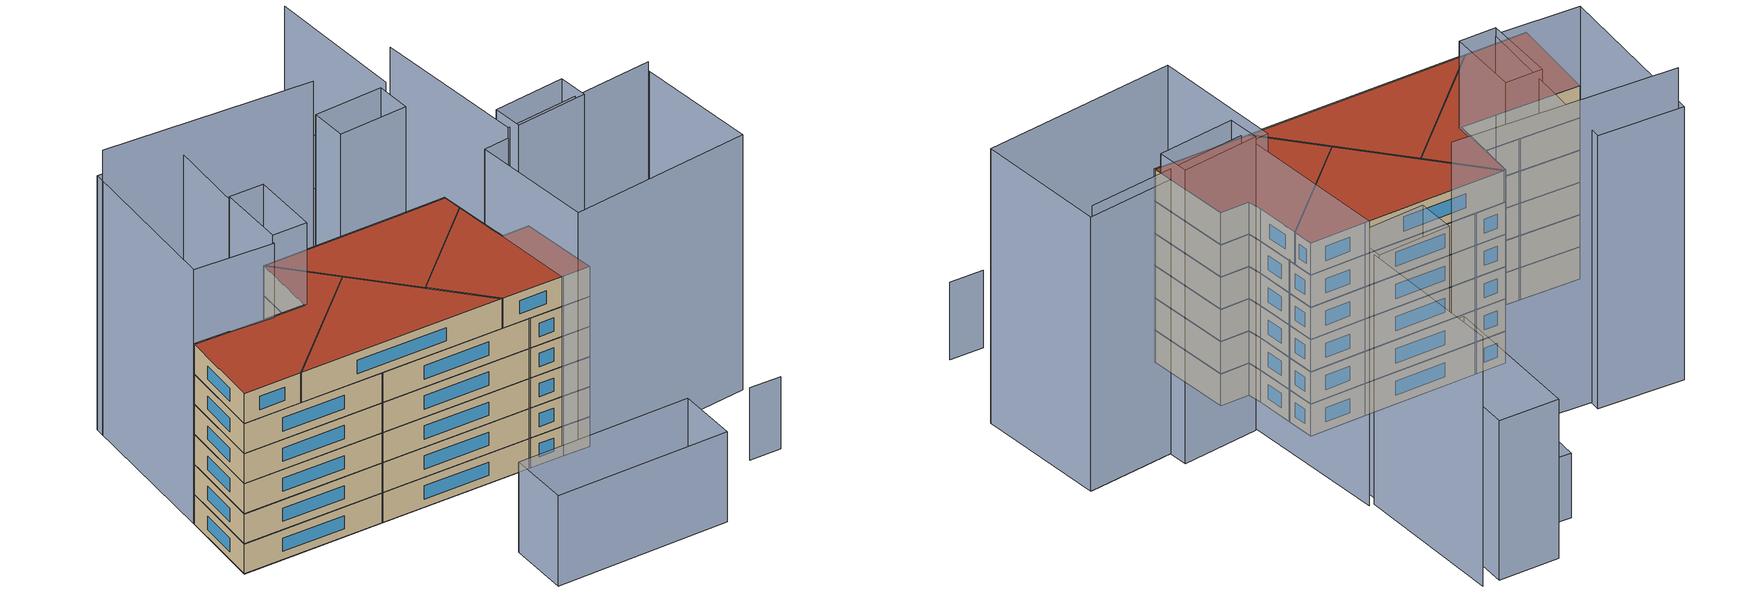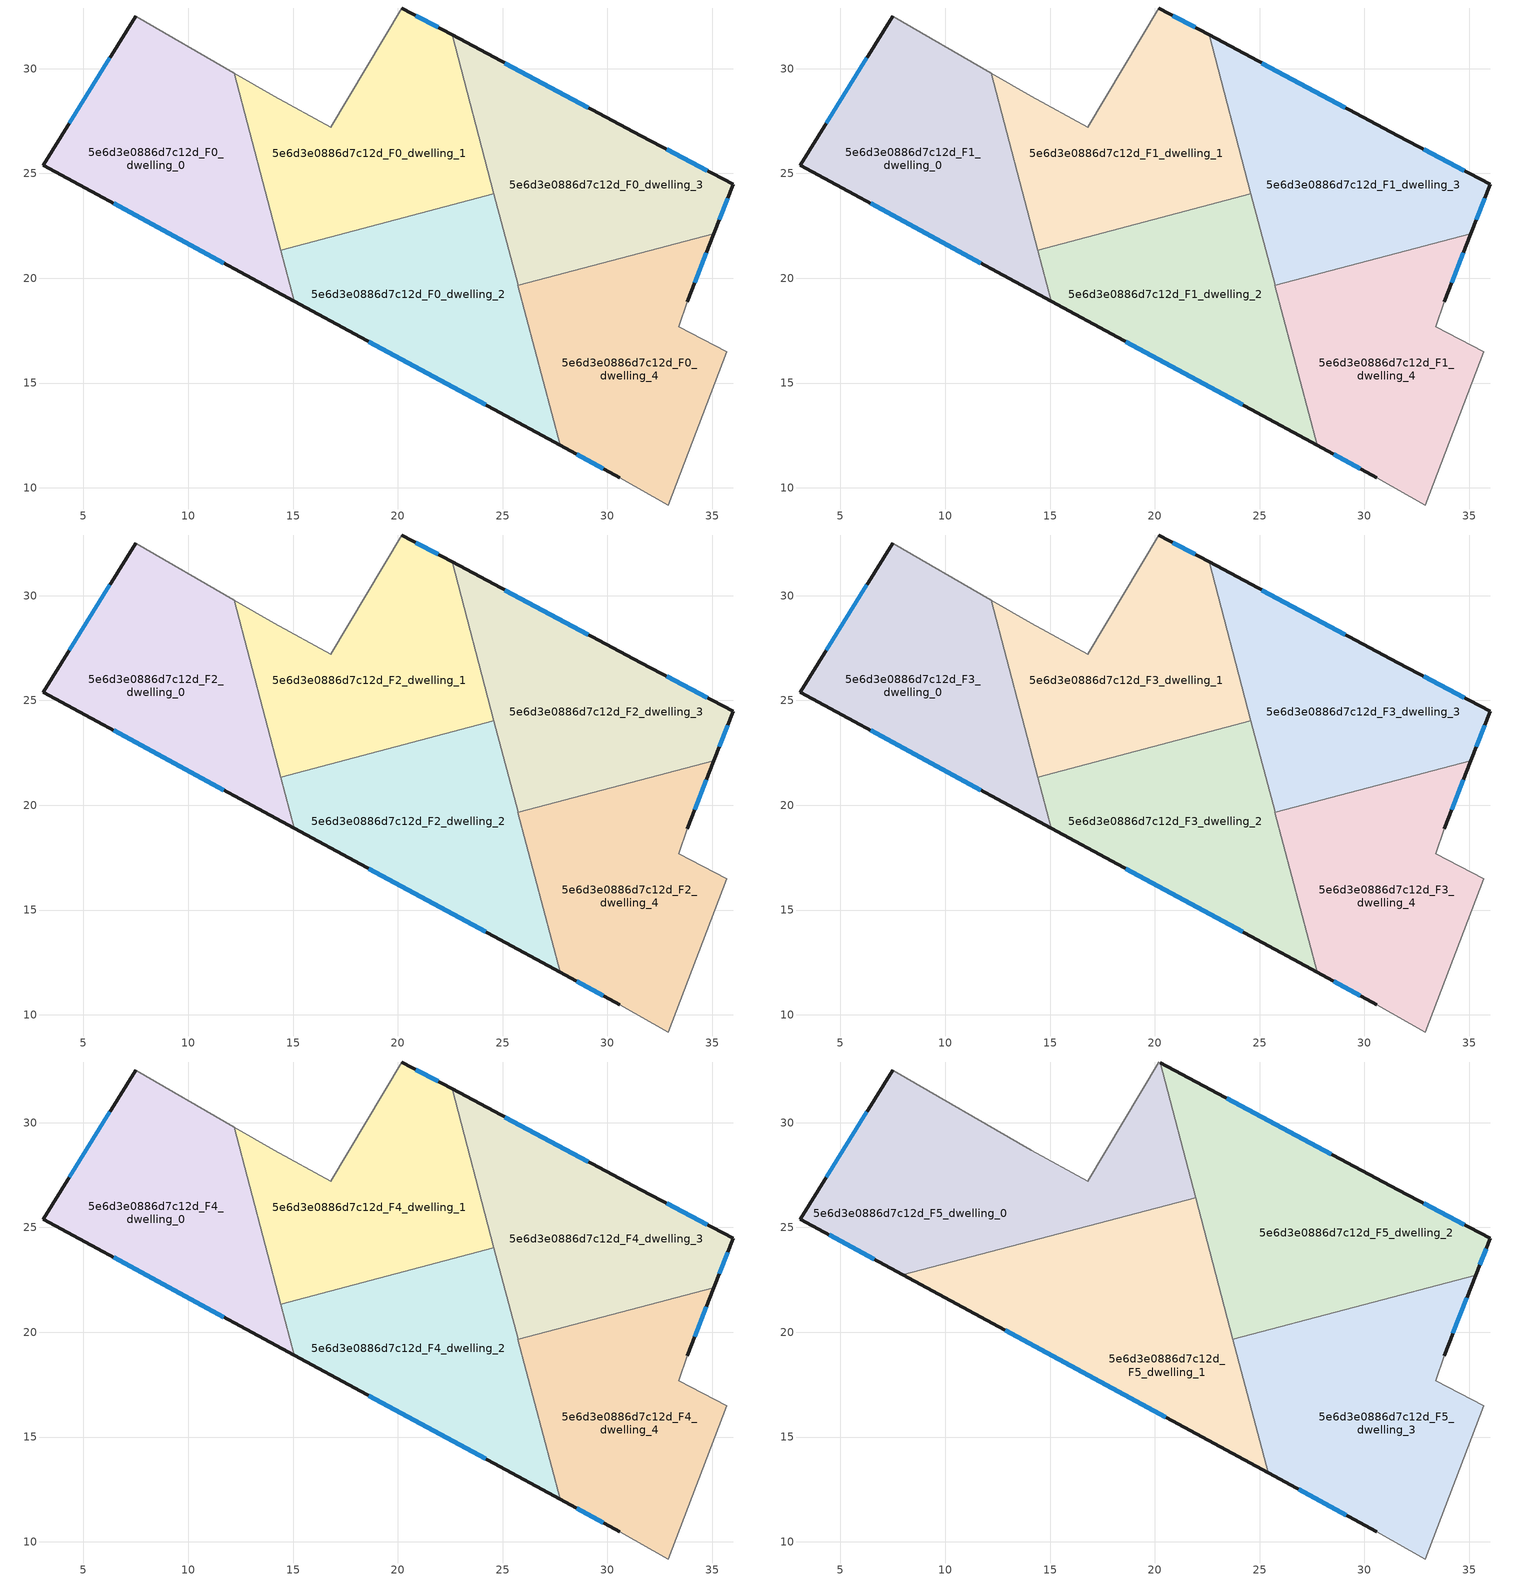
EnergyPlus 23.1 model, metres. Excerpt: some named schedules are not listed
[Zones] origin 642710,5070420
5e6d3e0886d7c12d_F0_dwelling_0
 floor ground (EU_floor_Construction): 15.06,18.91 12.19,29.79 7.49,32.5 3.08,25.4 z0
 wall outside (EU_wall_Construction): 15.06,18.91 3.08,25.4 7.49,32.5 z0:3
 wall adiabatic (EU_wall_Construction): 7.49,32.5 12.19,29.79 z0:3
 wall to 5e6d3e0886d7c12d_F0_dwelling_1 (EU_wall_Construction): 12.19,29.79 14.42,21.34 z0:3
 wall to 5e6d3e0886d7c12d_F0_dwelling_2 (EU_wall_Construction): 14.42,21.34 15.06,18.91 z0:3
 window (EU_Window_Construction): 11.7,20.73 6.44,23.58 / 4.32,27.39 6.25,30.51 z0.84:2.16
5e6d3e0886d7c12d_F0_dwelling_1
 floor ground (EU_floor_Construction): 24.59,24.02 22.59,31.62 20.2,32.9 16.79,27.2 14.09,28.7 12.19,29.79 14.42,21.34 z0
 wall outside (EU_wall_Construction): 20.2,32.9 22.59,31.62 z0:3
 wall adiabatic (EU_wall_Construction): 12.19,29.79 14.09,28.7 16.79,27.2 20.2,32.9 z0:3
 wall to 5e6d3e0886d7c12d_F0_dwelling_2 (EU_wall_Construction): 24.59,24.02 14.42,21.34 z0:3
 wall to 5e6d3e0886d7c12d_F0_dwelling_3 (EU_wall_Construction): 22.59,31.62 24.59,24.02 z0:3
 window (EU_Window_Construction): 20.87,32.54 21.92,31.98 z0.84:2.16
5e6d3e0886d7c12d_F0_dwelling_2
 floor ground (EU_floor_Construction): 27.75,12.02 24.59,24.02 14.42,21.34 15.06,18.91 z0
 wall outside (EU_wall_Construction): 27.75,12.02 15.06,18.91 z0:3
 wall to 5e6d3e0886d7c12d_F0_dwelling_4 (EU_wall_Construction): 25.74,19.67 27.75,12.02 z0:3
 wall to 5e6d3e0886d7c12d_F0_dwelling_3 (EU_wall_Construction): 24.59,24.02 25.74,19.67 z0:3
 window (EU_Window_Construction): 24.2,13.95 18.61,16.98 z0.84:2.16
5e6d3e0886d7c12d_F0_dwelling_3
 floor ground (EU_floor_Construction): 35.08,22.13 36.01,24.49 31.6,26.79 22.59,31.62 25.74,19.67 z0
 wall outside (EU_wall_Construction): 22.59,31.62 31.6,26.79 36.01,24.49 35.08,22.13 z0:3
 wall to 5e6d3e0886d7c12d_F0_dwelling_4 (EU_wall_Construction): 35.08,22.13 25.74,19.67 z0:3
 window (EU_Window_Construction): 25.12,30.26 29.08,28.14 / 32.84,26.15 34.77,25.13 / 35.75,23.83 35.34,22.79 z0.84:2.16
5e6d3e0886d7c12d_F0_dwelling_4
 floor ground (EU_floor_Construction): 32.9,9.18 35.7,16.48 33.4,17.68 33.8,18.88 35.08,22.13 25.74,19.67 27.75,12.02 30.6,10.48 z0
 wall outside (EU_wall_Construction): 30.6,10.48 27.75,12.02 / 35.08,22.13 33.8,18.88 z0:3
 wall adiabatic (EU_wall_Construction): 33.8,18.88 33.4,17.68 35.7,16.48 32.9,9.18 30.6,10.48 z0:3
 window (EU_Window_Construction): 29.8,10.91 28.55,11.59 / 34.72,21.22 34.16,19.79 z0.84:2.16
5e6d3e0886d7c12d_F1_dwelling_0
 floor to 5e6d3e0886d7c12d_F0_dwelling_0 (EU_floor_Construction): 15.06,18.91 12.19,29.79 7.49,32.5 3.08,25.4 z3
 wall outside (EU_wall_Construction): 15.06,18.91 3.08,25.4 7.49,32.5 z3:6
 wall adiabatic (EU_wall_Construction): 7.49,32.5 12.19,29.79 z3:6
 wall to 5e6d3e0886d7c12d_F1_dwelling_1 (EU_wall_Construction): 12.19,29.79 14.42,21.34 z3:6
 wall to 5e6d3e0886d7c12d_F1_dwelling_2 (EU_wall_Construction): 14.42,21.34 15.06,18.91 z3:6
 window (EU_Window_Construction): 11.7,20.73 6.44,23.58 / 4.32,27.39 6.25,30.51 z3.84:5.16
5e6d3e0886d7c12d_F1_dwelling_1
 floor to 5e6d3e0886d7c12d_F0_dwelling_1 (EU_floor_Construction): 24.59,24.02 22.59,31.62 20.2,32.9 16.79,27.2 14.09,28.7 12.19,29.79 14.42,21.34 z3
 wall outside (EU_wall_Construction): 20.2,32.9 22.59,31.62 z3:6
 wall adiabatic (EU_wall_Construction): 12.19,29.79 14.09,28.7 16.79,27.2 20.2,32.9 z3:6
 wall to 5e6d3e0886d7c12d_F1_dwelling_2 (EU_wall_Construction): 24.59,24.02 14.42,21.34 z3:6
 wall to 5e6d3e0886d7c12d_F1_dwelling_3 (EU_wall_Construction): 22.59,31.62 24.59,24.02 z3:6
 window (EU_Window_Construction): 20.87,32.54 21.92,31.98 z3.84:5.16
5e6d3e0886d7c12d_F1_dwelling_2
 floor to 5e6d3e0886d7c12d_F0_dwelling_2 (EU_floor_Construction): 27.75,12.02 24.59,24.02 14.42,21.34 15.06,18.91 z3
 wall outside (EU_wall_Construction): 27.75,12.02 15.06,18.91 z3:6
 wall to 5e6d3e0886d7c12d_F1_dwelling_4 (EU_wall_Construction): 25.74,19.67 27.75,12.02 z3:6
 wall to 5e6d3e0886d7c12d_F1_dwelling_3 (EU_wall_Construction): 24.59,24.02 25.74,19.67 z3:6
 window (EU_Window_Construction): 24.2,13.95 18.61,16.98 z3.84:5.16
5e6d3e0886d7c12d_F1_dwelling_3
 floor to 5e6d3e0886d7c12d_F0_dwelling_3 (EU_floor_Construction): 35.08,22.13 36.01,24.49 31.6,26.79 22.59,31.62 25.74,19.67 z3
 wall outside (EU_wall_Construction): 22.59,31.62 31.6,26.79 36.01,24.49 35.08,22.13 z3:6
 wall to 5e6d3e0886d7c12d_F1_dwelling_4 (EU_wall_Construction): 35.08,22.13 25.74,19.67 z3:6
 window (EU_Window_Construction): 25.12,30.26 29.08,28.14 / 32.84,26.15 34.77,25.13 / 35.75,23.83 35.34,22.79 z3.84:5.16
5e6d3e0886d7c12d_F1_dwelling_4
 floor to 5e6d3e0886d7c12d_F0_dwelling_4 (EU_floor_Construction): 32.9,9.18 35.7,16.48 33.4,17.68 33.8,18.88 35.08,22.13 25.74,19.67 27.75,12.02 30.6,10.48 z3
 wall outside (EU_wall_Construction): 30.6,10.48 27.75,12.02 / 35.08,22.13 33.8,18.88 z3:6
 wall adiabatic (EU_wall_Construction): 33.8,18.88 33.4,17.68 35.7,16.48 32.9,9.18 30.6,10.48 z3:6
 window (EU_Window_Construction): 29.8,10.91 28.55,11.59 / 34.72,21.22 34.16,19.79 z3.84:5.16
5e6d3e0886d7c12d_F2_dwelling_0
 floor to 5e6d3e0886d7c12d_F1_dwelling_0 (EU_floor_Construction): 15.06,18.91 12.19,29.79 7.49,32.5 3.08,25.4 z6
 wall outside (EU_wall_Construction): 15.06,18.91 3.08,25.4 7.49,32.5 z6:9
 wall adiabatic (EU_wall_Construction): 7.49,32.5 12.19,29.79 z6:9
 wall to 5e6d3e0886d7c12d_F2_dwelling_1 (EU_wall_Construction): 12.19,29.79 14.42,21.34 z6:9
 wall to 5e6d3e0886d7c12d_F2_dwelling_2 (EU_wall_Construction): 14.42,21.34 15.06,18.91 z6:9
 window (EU_Window_Construction): 11.7,20.73 6.44,23.58 / 4.32,27.39 6.25,30.51 z6.84:8.16
5e6d3e0886d7c12d_F2_dwelling_1
 floor to 5e6d3e0886d7c12d_F1_dwelling_1 (EU_floor_Construction): 24.59,24.02 22.59,31.62 20.2,32.9 16.79,27.2 14.09,28.7 12.19,29.79 14.42,21.34 z6
 wall outside (EU_wall_Construction): 20.2,32.9 22.59,31.62 z6:9
 wall adiabatic (EU_wall_Construction): 12.19,29.79 14.09,28.7 16.79,27.2 20.2,32.9 z6:9
 wall to 5e6d3e0886d7c12d_F2_dwelling_2 (EU_wall_Construction): 24.59,24.02 14.42,21.34 z6:9
 wall to 5e6d3e0886d7c12d_F2_dwelling_3 (EU_wall_Construction): 22.59,31.62 24.59,24.02 z6:9
 window (EU_Window_Construction): 20.87,32.54 21.92,31.98 z6.84:8.16
5e6d3e0886d7c12d_F2_dwelling_2
 floor to 5e6d3e0886d7c12d_F1_dwelling_2 (EU_floor_Construction): 27.75,12.02 24.59,24.02 14.42,21.34 15.06,18.91 z6
 wall outside (EU_wall_Construction): 27.75,12.02 15.06,18.91 z6:9
 wall to 5e6d3e0886d7c12d_F2_dwelling_4 (EU_wall_Construction): 25.74,19.67 27.75,12.02 z6:9
 wall to 5e6d3e0886d7c12d_F2_dwelling_3 (EU_wall_Construction): 24.59,24.02 25.74,19.67 z6:9
 window (EU_Window_Construction): 24.2,13.95 18.61,16.98 z6.84:8.16
5e6d3e0886d7c12d_F2_dwelling_3
 floor to 5e6d3e0886d7c12d_F1_dwelling_3 (EU_floor_Construction): 35.08,22.13 36.01,24.49 31.6,26.79 22.59,31.62 25.74,19.67 z6
 wall outside (EU_wall_Construction): 22.59,31.62 31.6,26.79 36.01,24.49 35.08,22.13 z6:9
 wall to 5e6d3e0886d7c12d_F2_dwelling_4 (EU_wall_Construction): 35.08,22.13 25.74,19.67 z6:9
 window (EU_Window_Construction): 25.12,30.26 29.08,28.14 / 32.84,26.15 34.77,25.13 / 35.75,23.83 35.34,22.79 z6.84:8.16
5e6d3e0886d7c12d_F2_dwelling_4
 floor to 5e6d3e0886d7c12d_F1_dwelling_4 (EU_floor_Construction): 32.9,9.18 35.7,16.48 33.4,17.68 33.8,18.88 35.08,22.13 25.74,19.67 27.75,12.02 30.6,10.48 z6
 wall outside (EU_wall_Construction): 30.6,10.48 27.75,12.02 / 35.08,22.13 33.8,18.88 z6:9
 wall adiabatic (EU_wall_Construction): 33.8,18.88 33.4,17.68 35.7,16.48 32.9,9.18 30.6,10.48 z6:9
 window (EU_Window_Construction): 29.8,10.91 28.55,11.59 / 34.72,21.22 34.16,19.79 z6.84:8.16
5e6d3e0886d7c12d_F3_dwelling_0
 floor to 5e6d3e0886d7c12d_F2_dwelling_0 (EU_floor_Construction): 15.06,18.91 12.19,29.79 7.49,32.5 3.08,25.4 z9
 wall outside (EU_wall_Construction): 15.06,18.91 3.08,25.4 7.49,32.5 z9:12
 wall adiabatic (EU_wall_Construction): 7.49,32.5 12.19,29.79 z9:12
 wall to 5e6d3e0886d7c12d_F3_dwelling_1 (EU_wall_Construction): 12.19,29.79 14.42,21.34 z9:12
 wall to 5e6d3e0886d7c12d_F3_dwelling_2 (EU_wall_Construction): 14.42,21.34 15.06,18.91 z9:12
 window (EU_Window_Construction): 11.7,20.73 6.44,23.58 / 4.32,27.39 6.25,30.51 z9.84:11.16
5e6d3e0886d7c12d_F3_dwelling_1
 floor to 5e6d3e0886d7c12d_F2_dwelling_1 (EU_floor_Construction): 24.59,24.02 22.59,31.62 20.2,32.9 16.79,27.2 14.09,28.7 12.19,29.79 14.42,21.34 z9
 wall outside (EU_wall_Construction): 20.2,32.9 22.59,31.62 z9:12
 wall adiabatic (EU_wall_Construction): 12.19,29.79 14.09,28.7 16.79,27.2 20.2,32.9 z9:12
 wall to 5e6d3e0886d7c12d_F3_dwelling_2 (EU_wall_Construction): 24.59,24.02 14.42,21.34 z9:12
 wall to 5e6d3e0886d7c12d_F3_dwelling_3 (EU_wall_Construction): 22.59,31.62 24.59,24.02 z9:12
 window (EU_Window_Construction): 20.87,32.54 21.92,31.98 z9.84:11.16
5e6d3e0886d7c12d_F3_dwelling_2
 floor to 5e6d3e0886d7c12d_F2_dwelling_2 (EU_floor_Construction): 27.75,12.02 24.59,24.02 14.42,21.34 15.06,18.91 z9
 wall outside (EU_wall_Construction): 27.75,12.02 15.06,18.91 z9:12
 wall to 5e6d3e0886d7c12d_F3_dwelling_4 (EU_wall_Construction): 25.74,19.67 27.75,12.02 z9:12
 wall to 5e6d3e0886d7c12d_F3_dwelling_3 (EU_wall_Construction): 24.59,24.02 25.74,19.67 z9:12
 window (EU_Window_Construction): 24.2,13.95 18.61,16.98 z9.84:11.16
5e6d3e0886d7c12d_F3_dwelling_3
 floor to 5e6d3e0886d7c12d_F2_dwelling_3 (EU_floor_Construction): 35.08,22.13 36.01,24.49 31.6,26.79 22.59,31.62 25.74,19.67 z9
 wall outside (EU_wall_Construction): 22.59,31.62 31.6,26.79 36.01,24.49 35.08,22.13 z9:12
 wall to 5e6d3e0886d7c12d_F3_dwelling_4 (EU_wall_Construction): 35.08,22.13 25.74,19.67 z9:12
 window (EU_Window_Construction): 25.12,30.26 29.08,28.14 / 32.84,26.15 34.77,25.13 / 35.75,23.83 35.34,22.79 z9.84:11.16
5e6d3e0886d7c12d_F3_dwelling_4
 floor to 5e6d3e0886d7c12d_F2_dwelling_4 (EU_floor_Construction): 32.9,9.18 35.7,16.48 33.4,17.68 33.8,18.88 35.08,22.13 25.74,19.67 27.75,12.02 30.6,10.48 z9
 wall outside (EU_wall_Construction): 30.6,10.48 27.75,12.02 / 35.08,22.13 33.8,18.88 z9:12
 wall adiabatic (EU_wall_Construction): 33.8,18.88 33.4,17.68 35.7,16.48 32.9,9.18 30.6,10.48 z9:12
 window (EU_Window_Construction): 29.8,10.91 28.55,11.59 / 34.72,21.22 34.16,19.79 z9.84:11.16
5e6d3e0886d7c12d_F4_dwelling_0
 floor to 5e6d3e0886d7c12d_F3_dwelling_0 (EU_floor_Construction): 15.06,18.91 12.19,29.79 7.49,32.5 3.08,25.4 z12
 wall outside (EU_wall_Construction): 15.06,18.91 3.08,25.4 7.49,32.5 z12:15
 wall adiabatic (EU_wall_Construction): 7.49,32.5 12.19,29.79 z12:15
 wall to 5e6d3e0886d7c12d_F4_dwelling_1 (EU_wall_Construction): 12.19,29.79 14.42,21.34 z12:15
 wall to 5e6d3e0886d7c12d_F4_dwelling_2 (EU_wall_Construction): 14.42,21.34 15.06,18.91 z12:15
 window (EU_Window_Construction): 11.7,20.73 6.44,23.58 / 4.32,27.39 6.25,30.51 z12.84:14.16
5e6d3e0886d7c12d_F4_dwelling_1
 floor to 5e6d3e0886d7c12d_F3_dwelling_1 (EU_floor_Construction): 24.59,24.02 22.59,31.62 20.2,32.9 16.79,27.2 14.09,28.7 12.19,29.79 14.42,21.34 z12
 wall outside (EU_wall_Construction): 20.2,32.9 22.59,31.62 z12:15
 wall adiabatic (EU_wall_Construction): 12.19,29.79 14.09,28.7 16.79,27.2 20.2,32.9 z12:15
 wall to 5e6d3e0886d7c12d_F4_dwelling_2 (EU_wall_Construction): 24.59,24.02 14.42,21.34 z12:15
 wall to 5e6d3e0886d7c12d_F4_dwelling_3 (EU_wall_Construction): 22.59,31.62 24.59,24.02 z12:15
 window (EU_Window_Construction): 20.87,32.54 21.92,31.98 z12.84:14.16
 ceiling adiabatic (EU_roof_Construction): 21.95,26.43 22.72,23.53 14.42,21.34 13.65,24.24 z15
5e6d3e0886d7c12d_F4_dwelling_2
 floor to 5e6d3e0886d7c12d_F3_dwelling_2 (EU_floor_Construction): 27.75,12.02 24.59,24.02 14.42,21.34 15.06,18.91 z12
 wall outside (EU_wall_Construction): 27.75,12.02 15.06,18.91 z12:15
 wall to 5e6d3e0886d7c12d_F4_dwelling_4 (EU_wall_Construction): 25.74,19.67 27.75,12.02 z12:15
 wall to 5e6d3e0886d7c12d_F4_dwelling_3 (EU_wall_Construction): 24.59,24.02 25.74,19.67 z12:15
 window (EU_Window_Construction): 24.2,13.95 18.61,16.98 z12.84:14.16
5e6d3e0886d7c12d_F4_dwelling_3
 floor to 5e6d3e0886d7c12d_F3_dwelling_3 (EU_floor_Construction): 35.08,22.13 36.01,24.49 31.6,26.79 22.59,31.62 25.74,19.67 z12
 wall outside (EU_wall_Construction): 22.59,31.62 31.6,26.79 36.01,24.49 35.08,22.13 z12:15
 wall to 5e6d3e0886d7c12d_F4_dwelling_4 (EU_wall_Construction): 35.08,22.13 25.74,19.67 z12:15
 window (EU_Window_Construction): 25.12,30.26 29.08,28.14 / 32.84,26.15 34.77,25.13 / 35.75,23.83 35.34,22.79 z12.84:14.16
5e6d3e0886d7c12d_F4_dwelling_4
 floor to 5e6d3e0886d7c12d_F3_dwelling_4 (EU_floor_Construction): 32.9,9.18 35.7,16.48 33.4,17.68 33.8,18.88 35.08,22.13 25.74,19.67 27.75,12.02 30.6,10.48 z12
 wall outside (EU_wall_Construction): 30.6,10.48 27.75,12.02 / 35.08,22.13 33.8,18.88 z12:15
 wall adiabatic (EU_wall_Construction): 33.8,18.88 33.4,17.68 35.7,16.48 32.9,9.18 30.6,10.48 z12:15
 window (EU_Window_Construction): 29.8,10.91 28.55,11.59 / 34.72,21.22 34.16,19.79 z12.84:14.16
5e6d3e0886d7c12d_F5_dwelling_0
 floor to 5e6d3e0886d7c12d_F4_dwelling_0 (EU_floor_Construction): 13.65,24.24 12.19,29.79 7.49,32.5 3.08,25.4 7.98,22.75 z15
 floor to 5e6d3e0886d7c12d_F4_dwelling_1 (EU_floor_Construction): 21.95,26.43 20.26,32.87 20.2,32.9 16.79,27.2 14.09,28.7 12.19,29.79 13.65,24.24 z15
 wall outside (EU_wall_Construction): 7.98,22.75 3.08,25.4 7.49,32.5 z15:18
 wall to 5e6d3e0886d7c12d_F5_dwelling_1 (EU_wall_Construction): 21.95,26.43 7.98,22.75 z15:18
 wall adiabatic (EU_wall_Construction): 7.49,32.5 14.09,28.7 16.79,27.2 20.2,32.9 20.26,32.87 z15:18
 wall to 5e6d3e0886d7c12d_F5_dwelling_2 (EU_wall_Construction): 20.26,32.87 21.95,26.43 z15:18
 window (EU_Window_Construction): 6.61,23.49 4.45,24.66 / 4.32,27.39 6.25,30.51 z15.84:17.16
 roof outside (EU_roof_Construction): 20.26,32.87 21.95,26.43 7.98,22.75 3.08,25.4 7.49,32.5 14.09,28.7 16.79,27.2 20.2,32.9 z18
5e6d3e0886d7c12d_F5_dwelling_1
 floor to 5e6d3e0886d7c12d_F4_dwelling_1 (EU_floor_Construction): 22.72,23.53 21.95,26.43 13.65,24.24 14.42,21.34 z15
 floor to 5e6d3e0886d7c12d_F4_dwelling_0 (EU_floor_Construction): 15.06,18.91 13.65,24.24 7.98,22.75 z15
 floor to 5e6d3e0886d7c12d_F4_dwelling_2 (EU_floor_Construction): 25.41,13.29 22.72,23.53 14.42,21.34 15.06,18.91 z15
 wall outside (EU_wall_Construction): 25.41,13.29 7.98,22.75 z15:18
 wall to 5e6d3e0886d7c12d_F5_dwelling_3 (EU_wall_Construction): 23.73,19.68 25.41,13.29 z15:18
 wall to 5e6d3e0886d7c12d_F5_dwelling_2 (EU_wall_Construction): 21.95,26.43 23.73,19.67 z15:18
 window (EU_Window_Construction): 20.53,15.94 12.86,20.1 z15.84:17.16
 roof outside (EU_roof_Construction): 21.95,26.43 25.41,13.29 7.98,22.75 z18
5e6d3e0886d7c12d_F5_dwelling_2
 floor to 5e6d3e0886d7c12d_F4_dwelling_3 (EU_floor_Construction): 35.31,22.72 36.01,24.49 31.6,26.79 22.59,31.62 25.61,20.17 z15
 floor to 5e6d3e0886d7c12d_F4_dwelling_1 (EU_floor_Construction): 24.59,24.02 22.59,31.62 20.26,32.87 22.72,23.53 z15
 floor to 5e6d3e0886d7c12d_F4_dwelling_2 (EU_floor_Construction): 25.61,20.17 24.59,24.02 22.72,23.53 23.73,19.67 z15
 wall outside (EU_wall_Construction): 20.26,32.87 31.6,26.79 36.01,24.49 35.31,22.72 z15:18
 wall to 5e6d3e0886d7c12d_F5_dwelling_3 (EU_wall_Construction): 35.31,22.72 23.73,19.67 z15:18
 window (EU_Window_Construction): 23.44,31.16 28.43,28.49 / 32.84,26.15 34.77,25.13 / 35.81,23.99 35.51,23.22 z15.84:17.16
 roof outside (EU_roof_Construction): 31.6,26.79 36.01,24.49 35.31,22.72 23.73,19.67 20.26,32.87 z18
5e6d3e0886d7c12d_F5_dwelling_3
 floor to 5e6d3e0886d7c12d_F4_dwelling_4 (EU_floor_Construction): 32.9,9.18 35.7,16.48 33.4,17.68 33.8,18.88 35.08,22.13 25.74,19.67 27.75,12.02 30.6,10.48 z15
 floor to 5e6d3e0886d7c12d_F4_dwelling_3 (EU_floor_Construction): 35.08,22.13 35.31,22.72 25.61,20.17 25.74,19.67 z15
 floor to 5e6d3e0886d7c12d_F4_dwelling_2 (EU_floor_Construction): 27.75,12.02 25.61,20.17 23.73,19.67 25.41,13.29 z15
 wall outside (EU_wall_Construction): 30.6,10.48 25.41,13.29 / 35.31,22.72 33.8,18.88 z15:18
 wall adiabatic (EU_wall_Construction): 33.8,18.88 33.4,17.68 35.7,16.48 32.9,9.18 30.6,10.48 z15:18
 window (EU_Window_Construction): 29.15,11.27 26.87,12.5 / 34.89,21.65 34.23,19.96 z15.84:17.16
 roof outside (EU_roof_Construction): 35.31,22.72 33.8,18.88 33.4,17.68 35.7,16.48 32.9,9.18 30.6,10.48 25.41,13.29 23.73,19.67 z18
shading: 37.44,-3.27 40.1,-4.73 z0:7.2; 28.68,-5.93 13.89,1.88 / 13.89,1.88 16.62,7.06 / 16.62,7.06 31.41,-0.75 / 31.41,-0.75 28.68,-5.93 z0:9; 34.15,19.74 50.54,13.22 / 50.54,13.22 46.11,2.07 / 46.11,2.07 29.71,8.59 / 29.71,8.59 34.15,19.74 z0:25.5; 42.73,15.07 36.21,17.68 / 36.21,17.68 37.29,20.39 / 37.29,20.39 43.81,17.78 / 43.81,17.78 42.73,15.07 z0:27.3; 50.41,13.28 36.49,18.81 / 36.49,18.81 42.09,32.9 z0:26.5; 17.3,34.5 20.2,32.9 / 20.2,32.9 16.99,27.09 / 16.99,27.09 14.09,28.69 / 14.09,28.69 17.3,34.5 z0:26.1; 39.76,30.17 33.71,33 / 33.71,33 35.17,36.12 / 35.17,36.12 41.21,33.29 / 41.21,33.29 39.76,30.17 z0:22.9; 41.69,33.09 47.43,45.69 z0:23.2; 7.49,32.5 15.66,45.97 / 15.66,45.97 22.2,42.01 / 22.2,42.01 14.03,28.53 / 14.03,28.53 7.49,32.5 z0:25.4; 36.11,47.22 39.61,45.19 / 39.61,45.19 34.31,36.06 / 34.31,36.06 30.81,38.1 / 30.81,38.1 36.11,47.22 z0:6; 35.01,37.3 41.36,48.99 / 41.36,48.99 46.12,46.4 / 46.12,46.4 39.77,34.71 / 39.77,34.71 35.01,37.3 z0:14.8; 32.26,34.75 15.2,45.21 z0:28.5
[Building]
EU S2 Campaign: North Axis=0; Terrain=City; Solar Distribution=FullExterior
[Site:Location]
Lyon-Bron: Latitude=45.75; Longitude=5; Time Zone=1; Elevation=198
[SizingPeriod:WeatherFileDays]
AnnualSizingPeriod: Begin Month=1; Begin Day of Month=1; End Month=12; End Day of Month=31; Day of Week for Start Day=Monday; Use Weather File Daylight Saving Period=No; Use Weather File Rain and Snow Indicators=No
[MATERIAL]
EU_InternalMass_Material: Roughness=MediumRough; Thickness=0.1; Conductivity=1; Density=1800; Specific Heat=900; Thermal Absorptance=0.9; Solar Absorptance=0.7; Visible Absorptance=0.7
[MATERIAL:NOMASS] Roughness=MediumRough; Thermal Absorptance=0.9; Solar Absorptance=0.7; Visible Absorptance=0.7
Name | Thermal Resistance
EU_wall_NoMass | 0.776494
EU_roof_NoMass | 0.486893
EU_floor_NoMass | 0.421597
[WINDOWMATERIAL:SIMPLEGLAZINGSYSTEM]
EU_Window_SimpleGlazing: UFactor=4.24961; Solar Heat Gain Coefficient=0.83; Visible Transmittance=0.83
[CONSTRUCTION]
EU_wall_Construction: EU_wall_NoMass
EU_roof_Construction: EU_roof_NoMass
EU_floor_Construction: EU_floor_NoMass
EU_InternalMass_Construction: EU_InternalMass_Material
EU_Window_Construction: EU_Window_SimpleGlazing
[ZONE] Type=1; Multiplier=1; Ceiling Height=autocalculate; Floor Area=autocalculate; Part of Total Floor Area=Yes
Name | Volume
5e6d3e0886d7c12d_F0_dwelling_0; 5e6d3e0886d7c12d_F1_dwelling_0; 5e6d3e0886d7c12d_F2_dwelling_0; 5e6d3e0886d7c12d_F3_dwelling_0; 5e6d3e0886d7c12d_F4_dwelling_0 | 235.602
5e6d3e0886d7c12d_F5_dwelling_0 | 294.506
5e6d3e0886d7c12d_F0_dwelling_1; 5e6d3e0886d7c12d_F1_dwelling_1; 5e6d3e0886d7c12d_F2_dwelling_1; 5e6d3e0886d7c12d_F3_dwelling_1; 5e6d3e0886d7c12d_F4_dwelling_1 | 235.619
5e6d3e0886d7c12d_F5_dwelling_1 | 294.542
5e6d3e0886d7c12d_F0_dwelling_2; 5e6d3e0886d7c12d_F1_dwelling_2; 5e6d3e0886d7c12d_F2_dwelling_2; 5e6d3e0886d7c12d_F3_dwelling_2; 5e6d3e0886d7c12d_F4_dwelling_2 | 235.605
5e6d3e0886d7c12d_F5_dwelling_2 | 294.502
5e6d3e0886d7c12d_F0_dwelling_3; 5e6d3e0886d7c12d_F1_dwelling_3; 5e6d3e0886d7c12d_F2_dwelling_3; 5e6d3e0886d7c12d_F3_dwelling_3; 5e6d3e0886d7c12d_F4_dwelling_3 | 235.611
5e6d3e0886d7c12d_F5_dwelling_3 | 294.513
5e6d3e0886d7c12d_F0_dwelling_4; 5e6d3e0886d7c12d_F1_dwelling_4; 5e6d3e0886d7c12d_F2_dwelling_4; 5e6d3e0886d7c12d_F3_dwelling_4; 5e6d3e0886d7c12d_F4_dwelling_4 | 235.614
[INTERNALMASS] Construction=EU_InternalMass_Construction
Name | Zone or ZoneList | Surface Area
5e6d3e0886d7c12d_F0_dwelling_0_EU_InternalMass | 5e6d3e0886d7c12d_F0_dwelling_0 | 78.5339
5e6d3e0886d7c12d_F0_dwelling_1_EU_InternalMass | 5e6d3e0886d7c12d_F0_dwelling_1 | 78.5381
5e6d3e0886d7c12d_F0_dwelling_2_EU_InternalMass | 5e6d3e0886d7c12d_F0_dwelling_2 | 78.533
5e6d3e0886d7c12d_F0_dwelling_3_EU_InternalMass | 5e6d3e0886d7c12d_F0_dwelling_3 | 78.5378
5e6d3e0886d7c12d_F0_dwelling_4_EU_InternalMass | 5e6d3e0886d7c12d_F0_dwelling_4 | 78.5378
5e6d3e0886d7c12d_F1_dwelling_0_EU_InternalMass | 5e6d3e0886d7c12d_F1_dwelling_0 | 78.5339
5e6d3e0886d7c12d_F1_dwelling_1_EU_InternalMass | 5e6d3e0886d7c12d_F1_dwelling_1 | 78.5381
5e6d3e0886d7c12d_F1_dwelling_2_EU_InternalMass | 5e6d3e0886d7c12d_F1_dwelling_2 | 78.533
5e6d3e0886d7c12d_F1_dwelling_3_EU_InternalMass | 5e6d3e0886d7c12d_F1_dwelling_3 | 78.5378
5e6d3e0886d7c12d_F1_dwelling_4_EU_InternalMass | 5e6d3e0886d7c12d_F1_dwelling_4 | 78.5378
5e6d3e0886d7c12d_F2_dwelling_0_EU_InternalMass | 5e6d3e0886d7c12d_F2_dwelling_0 | 78.5339
5e6d3e0886d7c12d_F2_dwelling_1_EU_InternalMass | 5e6d3e0886d7c12d_F2_dwelling_1 | 78.5381
5e6d3e0886d7c12d_F2_dwelling_2_EU_InternalMass | 5e6d3e0886d7c12d_F2_dwelling_2 | 78.533
5e6d3e0886d7c12d_F2_dwelling_3_EU_InternalMass | 5e6d3e0886d7c12d_F2_dwelling_3 | 78.5378
5e6d3e0886d7c12d_F2_dwelling_4_EU_InternalMass | 5e6d3e0886d7c12d_F2_dwelling_4 | 78.5378
5e6d3e0886d7c12d_F3_dwelling_0_EU_InternalMass | 5e6d3e0886d7c12d_F3_dwelling_0 | 78.5339
5e6d3e0886d7c12d_F3_dwelling_1_EU_InternalMass | 5e6d3e0886d7c12d_F3_dwelling_1 | 78.5381
5e6d3e0886d7c12d_F3_dwelling_2_EU_InternalMass | 5e6d3e0886d7c12d_F3_dwelling_2 | 78.533
5e6d3e0886d7c12d_F3_dwelling_3_EU_InternalMass | 5e6d3e0886d7c12d_F3_dwelling_3 | 78.5378
5e6d3e0886d7c12d_F3_dwelling_4_EU_InternalMass | 5e6d3e0886d7c12d_F3_dwelling_4 | 78.5378
5e6d3e0886d7c12d_F4_dwelling_0_EU_InternalMass | 5e6d3e0886d7c12d_F4_dwelling_0 | 78.5339
5e6d3e0886d7c12d_F4_dwelling_1_EU_InternalMass | 5e6d3e0886d7c12d_F4_dwelling_1 | 78.5381
5e6d3e0886d7c12d_F4_dwelling_2_EU_InternalMass | 5e6d3e0886d7c12d_F4_dwelling_2 | 78.533
5e6d3e0886d7c12d_F4_dwelling_3_EU_InternalMass | 5e6d3e0886d7c12d_F4_dwelling_3 | 78.5378
5e6d3e0886d7c12d_F4_dwelling_4_EU_InternalMass | 5e6d3e0886d7c12d_F4_dwelling_4 | 78.5378
5e6d3e0886d7c12d_F5_dwelling_0_EU_InternalMass | 5e6d3e0886d7c12d_F5_dwelling_0 | 98.1687
5e6d3e0886d7c12d_F5_dwelling_1_EU_InternalMass | 5e6d3e0886d7c12d_F5_dwelling_1 | 98.1773
5e6d3e0886d7c12d_F5_dwelling_2_EU_InternalMass | 5e6d3e0886d7c12d_F5_dwelling_2 | 98.1697
5e6d3e0886d7c12d_F5_dwelling_3_EU_InternalMass | 5e6d3e0886d7c12d_F5_dwelling_3 | 98.171
[OTHEREQUIPMENT] Fuel Type=Electricity; Design Level Calculation Method=Watts/Area; Power per Zone Floor Area=1; Fraction Latent=0; Fraction Radiant=0; Fraction Lost=0; Carbon Dioxide Generation Rate=0; EndUse Subcategory=EU_Step8_InternalGains
Name | Zone or ZoneList or Space or SpaceList | Schedule
EU_Step8_InternalGain_5e6d3e0886d7c12d_F0_dwelling_0_f000 | 5e6d3e0886d7c12d_F0_dwelling_0 | EU_Step8_GainSchedule_5e6d3e0886d7c12d_F0_dwelling_0_f000
EU_Step8_InternalGain_5e6d3e0886d7c12d_F0_dwelling_1_f000 | 5e6d3e0886d7c12d_F0_dwelling_1 | EU_Step8_GainSchedule_5e6d3e0886d7c12d_F0_dwelling_1_f000
EU_Step8_InternalGain_5e6d3e0886d7c12d_F0_dwelling_2_f000 | 5e6d3e0886d7c12d_F0_dwelling_2 | EU_Step8_GainSchedule_5e6d3e0886d7c12d_F0_dwelling_2_f000
EU_Step8_InternalGain_5e6d3e0886d7c12d_F0_dwelling_3_f000 | 5e6d3e0886d7c12d_F0_dwelling_3 | EU_Step8_GainSchedule_5e6d3e0886d7c12d_F0_dwelling_3_f000
EU_Step8_InternalGain_5e6d3e0886d7c12d_F0_dwelling_4_f000 | 5e6d3e0886d7c12d_F0_dwelling_4 | EU_Step8_GainSchedule_5e6d3e0886d7c12d_F0_dwelling_4_f000
EU_Step8_InternalGain_5e6d3e0886d7c12d_F1_dwelling_0_f000 | 5e6d3e0886d7c12d_F1_dwelling_0 | EU_Step8_GainSchedule_5e6d3e0886d7c12d_F1_dwelling_0_f000
EU_Step8_InternalGain_5e6d3e0886d7c12d_F1_dwelling_1_f000 | 5e6d3e0886d7c12d_F1_dwelling_1 | EU_Step8_GainSchedule_5e6d3e0886d7c12d_F1_dwelling_1_f000
EU_Step8_InternalGain_5e6d3e0886d7c12d_F1_dwelling_2_f000 | 5e6d3e0886d7c12d_F1_dwelling_2 | EU_Step8_GainSchedule_5e6d3e0886d7c12d_F1_dwelling_2_f000
EU_Step8_InternalGain_5e6d3e0886d7c12d_F1_dwelling_3_f000 | 5e6d3e0886d7c12d_F1_dwelling_3 | EU_Step8_GainSchedule_5e6d3e0886d7c12d_F1_dwelling_3_f000
EU_Step8_InternalGain_5e6d3e0886d7c12d_F1_dwelling_4_f000 | 5e6d3e0886d7c12d_F1_dwelling_4 | EU_Step8_GainSchedule_5e6d3e0886d7c12d_F1_dwelling_4_f000
EU_Step8_InternalGain_5e6d3e0886d7c12d_F2_dwelling_0_f000 | 5e6d3e0886d7c12d_F2_dwelling_0 | EU_Step8_GainSchedule_5e6d3e0886d7c12d_F2_dwelling_0_f000
EU_Step8_InternalGain_5e6d3e0886d7c12d_F2_dwelling_1_f000 | 5e6d3e0886d7c12d_F2_dwelling_1 | EU_Step8_GainSchedule_5e6d3e0886d7c12d_F2_dwelling_1_f000
EU_Step8_InternalGain_5e6d3e0886d7c12d_F2_dwelling_2_f000 | 5e6d3e0886d7c12d_F2_dwelling_2 | EU_Step8_GainSchedule_5e6d3e0886d7c12d_F2_dwelling_2_f000
EU_Step8_InternalGain_5e6d3e0886d7c12d_F2_dwelling_3_f000 | 5e6d3e0886d7c12d_F2_dwelling_3 | EU_Step8_GainSchedule_5e6d3e0886d7c12d_F2_dwelling_3_f000
EU_Step8_InternalGain_5e6d3e0886d7c12d_F2_dwelling_4_f000 | 5e6d3e0886d7c12d_F2_dwelling_4 | EU_Step8_GainSchedule_5e6d3e0886d7c12d_F2_dwelling_4_f000
EU_Step8_InternalGain_5e6d3e0886d7c12d_F3_dwelling_0_f000 | 5e6d3e0886d7c12d_F3_dwelling_0 | EU_Step8_GainSchedule_5e6d3e0886d7c12d_F3_dwelling_0_f000
EU_Step8_InternalGain_5e6d3e0886d7c12d_F3_dwelling_1_f000 | 5e6d3e0886d7c12d_F3_dwelling_1 | EU_Step8_GainSchedule_5e6d3e0886d7c12d_F3_dwelling_1_f000
EU_Step8_InternalGain_5e6d3e0886d7c12d_F3_dwelling_2_f000 | 5e6d3e0886d7c12d_F3_dwelling_2 | EU_Step8_GainSchedule_5e6d3e0886d7c12d_F3_dwelling_2_f000
EU_Step8_InternalGain_5e6d3e0886d7c12d_F3_dwelling_3_f000 | 5e6d3e0886d7c12d_F3_dwelling_3 | EU_Step8_GainSchedule_5e6d3e0886d7c12d_F3_dwelling_3_f000
EU_Step8_InternalGain_5e6d3e0886d7c12d_F3_dwelling_4_f000 | 5e6d3e0886d7c12d_F3_dwelling_4 | EU_Step8_GainSchedule_5e6d3e0886d7c12d_F3_dwelling_4_f000
EU_Step8_InternalGain_5e6d3e0886d7c12d_F4_dwelling_0_f000 | 5e6d3e0886d7c12d_F4_dwelling_0 | EU_Step8_GainSchedule_5e6d3e0886d7c12d_F4_dwelling_0_f000
EU_Step8_InternalGain_5e6d3e0886d7c12d_F4_dwelling_1_f000 | 5e6d3e0886d7c12d_F4_dwelling_1 | EU_Step8_GainSchedule_5e6d3e0886d7c12d_F4_dwelling_1_f000
EU_Step8_InternalGain_5e6d3e0886d7c12d_F4_dwelling_2_f000 | 5e6d3e0886d7c12d_F4_dwelling_2 | EU_Step8_GainSchedule_5e6d3e0886d7c12d_F4_dwelling_2_f000
EU_Step8_InternalGain_5e6d3e0886d7c12d_F4_dwelling_3_f000 | 5e6d3e0886d7c12d_F4_dwelling_3 | EU_Step8_GainSchedule_5e6d3e0886d7c12d_F4_dwelling_3_f000
EU_Step8_InternalGain_5e6d3e0886d7c12d_F4_dwelling_4_f000 | 5e6d3e0886d7c12d_F4_dwelling_4 | EU_Step8_GainSchedule_5e6d3e0886d7c12d_F4_dwelling_4_f000
EU_Step8_InternalGain_5e6d3e0886d7c12d_F5_dwelling_0_f000 | 5e6d3e0886d7c12d_F5_dwelling_0 | EU_Step8_GainSchedule_5e6d3e0886d7c12d_F5_dwelling_0_f000
EU_Step8_InternalGain_5e6d3e0886d7c12d_F5_dwelling_1_f000 | 5e6d3e0886d7c12d_F5_dwelling_1 | EU_Step8_GainSchedule_5e6d3e0886d7c12d_F5_dwelling_1_f000
EU_Step8_InternalGain_5e6d3e0886d7c12d_F5_dwelling_2_f000 | 5e6d3e0886d7c12d_F5_dwelling_2 | EU_Step8_GainSchedule_5e6d3e0886d7c12d_F5_dwelling_2_f000
EU_Step8_InternalGain_5e6d3e0886d7c12d_F5_dwelling_3_f000 | 5e6d3e0886d7c12d_F5_dwelling_3 | EU_Step8_GainSchedule_5e6d3e0886d7c12d_F5_dwelling_3_f000
[ZONEVENTILATION:DESIGNFLOWRATE] Schedule=EU_AlwaysOn; Design Flow Rate Calculation Method=AirChanges/Hour; Air Changes per Hour=0.693814; Ventilation Type=Natural; Fan Pressure Rise=0; Fan Total Efficiency=1; Constant Term Coefficient=1; Temperature Term Coefficient=0; Velocity Term Coefficient=0; Velocity Squared Term Coefficient=0; Minimum Indoor Temperature=-100; Maximum Indoor Temperature=100; Delta Temperature=-100; Minimum Outdoor Temperature=-100; Maximum Outdoor Temperature=100; Maximum Wind Speed=40
Name | Zone or ZoneList or Space or SpaceList
EU_ConstantAir_5e6d3e0886d7c12d_F0_dwelling_0 | 5e6d3e0886d7c12d_F0_dwelling_0
EU_ConstantAir_5e6d3e0886d7c12d_F0_dwelling_1 | 5e6d3e0886d7c12d_F0_dwelling_1
EU_ConstantAir_5e6d3e0886d7c12d_F0_dwelling_2 | 5e6d3e0886d7c12d_F0_dwelling_2
EU_ConstantAir_5e6d3e0886d7c12d_F0_dwelling_3 | 5e6d3e0886d7c12d_F0_dwelling_3
EU_ConstantAir_5e6d3e0886d7c12d_F0_dwelling_4 | 5e6d3e0886d7c12d_F0_dwelling_4
EU_ConstantAir_5e6d3e0886d7c12d_F1_dwelling_0 | 5e6d3e0886d7c12d_F1_dwelling_0
EU_ConstantAir_5e6d3e0886d7c12d_F1_dwelling_1 | 5e6d3e0886d7c12d_F1_dwelling_1
EU_ConstantAir_5e6d3e0886d7c12d_F1_dwelling_2 | 5e6d3e0886d7c12d_F1_dwelling_2
EU_ConstantAir_5e6d3e0886d7c12d_F1_dwelling_3 | 5e6d3e0886d7c12d_F1_dwelling_3
EU_ConstantAir_5e6d3e0886d7c12d_F1_dwelling_4 | 5e6d3e0886d7c12d_F1_dwelling_4
EU_ConstantAir_5e6d3e0886d7c12d_F2_dwelling_0 | 5e6d3e0886d7c12d_F2_dwelling_0
EU_ConstantAir_5e6d3e0886d7c12d_F2_dwelling_1 | 5e6d3e0886d7c12d_F2_dwelling_1
EU_ConstantAir_5e6d3e0886d7c12d_F2_dwelling_2 | 5e6d3e0886d7c12d_F2_dwelling_2
EU_ConstantAir_5e6d3e0886d7c12d_F2_dwelling_3 | 5e6d3e0886d7c12d_F2_dwelling_3
EU_ConstantAir_5e6d3e0886d7c12d_F2_dwelling_4 | 5e6d3e0886d7c12d_F2_dwelling_4
EU_ConstantAir_5e6d3e0886d7c12d_F3_dwelling_0 | 5e6d3e0886d7c12d_F3_dwelling_0
EU_ConstantAir_5e6d3e0886d7c12d_F3_dwelling_1 | 5e6d3e0886d7c12d_F3_dwelling_1
EU_ConstantAir_5e6d3e0886d7c12d_F3_dwelling_2 | 5e6d3e0886d7c12d_F3_dwelling_2
EU_ConstantAir_5e6d3e0886d7c12d_F3_dwelling_3 | 5e6d3e0886d7c12d_F3_dwelling_3
EU_ConstantAir_5e6d3e0886d7c12d_F3_dwelling_4 | 5e6d3e0886d7c12d_F3_dwelling_4
EU_ConstantAir_5e6d3e0886d7c12d_F4_dwelling_0 | 5e6d3e0886d7c12d_F4_dwelling_0
EU_ConstantAir_5e6d3e0886d7c12d_F4_dwelling_1 | 5e6d3e0886d7c12d_F4_dwelling_1
EU_ConstantAir_5e6d3e0886d7c12d_F4_dwelling_2 | 5e6d3e0886d7c12d_F4_dwelling_2
EU_ConstantAir_5e6d3e0886d7c12d_F4_dwelling_3 | 5e6d3e0886d7c12d_F4_dwelling_3
EU_ConstantAir_5e6d3e0886d7c12d_F4_dwelling_4 | 5e6d3e0886d7c12d_F4_dwelling_4
EU_ConstantAir_5e6d3e0886d7c12d_F5_dwelling_0 | 5e6d3e0886d7c12d_F5_dwelling_0
EU_ConstantAir_5e6d3e0886d7c12d_F5_dwelling_1 | 5e6d3e0886d7c12d_F5_dwelling_1
EU_ConstantAir_5e6d3e0886d7c12d_F5_dwelling_2 | 5e6d3e0886d7c12d_F5_dwelling_2
EU_ConstantAir_5e6d3e0886d7c12d_F5_dwelling_3 | 5e6d3e0886d7c12d_F5_dwelling_3
[HVACTEMPLATE:ZONE:IDEALLOADSAIRSYSTEM] System Availability Schedule=EU_AlwaysOn; Maximum Heating Supply Air Temperature=50; Minimum Cooling Supply Air Temperature=13; Maximum Heating Supply Air Humidity Ratio=0.0156; Minimum Cooling Supply Air Humidity Ratio=0.0077; Heating Limit=NoLimit; Cooling Limit=NoLimit; Heating Availability Schedule=EU_AlwaysOn; Cooling Availability Schedule=EU_CoolingOff; Dehumidification Control Type=ConstantSensibleHeatRatio; Cooling Sensible Heat Ratio=0.7; Dehumidification Setpoint=60; Humidification Control Type=None; Humidification Setpoint=30; Outdoor Air Method=None; Outdoor Air Flow Rate per Person=0.00944; Outdoor Air Flow Rate per Zone Floor Area=0; Outdoor Air Flow Rate per Zone=0; Demand Controlled Ventilation Type=None; Outdoor Air Economizer Type=NoEconomizer; Heat Recovery Type=None; Sensible Heat Recovery Effectiveness=0.7; Latent Heat Recovery Effectiveness=0.65
Name | Template Thermostat
5e6d3e0886d7c12d_F0_dwelling_0 | EU_HeatOnly_5e6d3e0886d7c12d_F0_dwelling_0
5e6d3e0886d7c12d_F0_dwelling_1 | EU_HeatOnly_5e6d3e0886d7c12d_F0_dwelling_1
5e6d3e0886d7c12d_F0_dwelling_2 | EU_HeatOnly_5e6d3e0886d7c12d_F0_dwelling_2
5e6d3e0886d7c12d_F0_dwelling_3 | EU_HeatOnly_5e6d3e0886d7c12d_F0_dwelling_3
5e6d3e0886d7c12d_F0_dwelling_4 | EU_HeatOnly_5e6d3e0886d7c12d_F0_dwelling_4
5e6d3e0886d7c12d_F1_dwelling_0 | EU_HeatOnly_5e6d3e0886d7c12d_F1_dwelling_0
5e6d3e0886d7c12d_F1_dwelling_1 | EU_HeatOnly_5e6d3e0886d7c12d_F1_dwelling_1
5e6d3e0886d7c12d_F1_dwelling_2 | EU_HeatOnly_5e6d3e0886d7c12d_F1_dwelling_2
5e6d3e0886d7c12d_F1_dwelling_3 | EU_HeatOnly_5e6d3e0886d7c12d_F1_dwelling_3
5e6d3e0886d7c12d_F1_dwelling_4 | EU_HeatOnly_5e6d3e0886d7c12d_F1_dwelling_4
5e6d3e0886d7c12d_F2_dwelling_0 | EU_HeatOnly_5e6d3e0886d7c12d_F2_dwelling_0
5e6d3e0886d7c12d_F2_dwelling_1 | EU_HeatOnly_5e6d3e0886d7c12d_F2_dwelling_1
5e6d3e0886d7c12d_F2_dwelling_2 | EU_HeatOnly_5e6d3e0886d7c12d_F2_dwelling_2
5e6d3e0886d7c12d_F2_dwelling_3 | EU_HeatOnly_5e6d3e0886d7c12d_F2_dwelling_3
5e6d3e0886d7c12d_F2_dwelling_4 | EU_HeatOnly_5e6d3e0886d7c12d_F2_dwelling_4
5e6d3e0886d7c12d_F3_dwelling_0 | EU_HeatOnly_5e6d3e0886d7c12d_F3_dwelling_0
5e6d3e0886d7c12d_F3_dwelling_1 | EU_HeatOnly_5e6d3e0886d7c12d_F3_dwelling_1
5e6d3e0886d7c12d_F3_dwelling_2 | EU_HeatOnly_5e6d3e0886d7c12d_F3_dwelling_2
5e6d3e0886d7c12d_F3_dwelling_3 | EU_HeatOnly_5e6d3e0886d7c12d_F3_dwelling_3
5e6d3e0886d7c12d_F3_dwelling_4 | EU_HeatOnly_5e6d3e0886d7c12d_F3_dwelling_4
5e6d3e0886d7c12d_F4_dwelling_0 | EU_HeatOnly_5e6d3e0886d7c12d_F4_dwelling_0
5e6d3e0886d7c12d_F4_dwelling_1 | EU_HeatOnly_5e6d3e0886d7c12d_F4_dwelling_1
5e6d3e0886d7c12d_F4_dwelling_2 | EU_HeatOnly_5e6d3e0886d7c12d_F4_dwelling_2
5e6d3e0886d7c12d_F4_dwelling_3 | EU_HeatOnly_5e6d3e0886d7c12d_F4_dwelling_3
5e6d3e0886d7c12d_F4_dwelling_4 | EU_HeatOnly_5e6d3e0886d7c12d_F4_dwelling_4
5e6d3e0886d7c12d_F5_dwelling_0 | EU_HeatOnly_5e6d3e0886d7c12d_F5_dwelling_0
5e6d3e0886d7c12d_F5_dwelling_1 | EU_HeatOnly_5e6d3e0886d7c12d_F5_dwelling_1
5e6d3e0886d7c12d_F5_dwelling_2 | EU_HeatOnly_5e6d3e0886d7c12d_F5_dwelling_2
5e6d3e0886d7c12d_F5_dwelling_3 | EU_HeatOnly_5e6d3e0886d7c12d_F5_dwelling_3
[SIZING:ZONE] Zone Cooling Design Supply Air Temperature Input Method=SupplyAirTemperature; Zone Cooling Design Supply Air Temperature=13; Zone Heating Design Supply Air Temperature Input Method=SupplyAirTemperature; Zone Heating Design Supply Air Temperature=50; Zone Cooling Design Supply Air Humidity Ratio=0.008; Zone Heating Design Supply Air Humidity Ratio=0.008; Cooling Design Air Flow Method=DesignDay; Cooling Design Air Flow Rate=0; Cooling Minimum Air Flow per Zone Floor Area=0.000762; Cooling Minimum Air Flow=0; Cooling Minimum Air Flow Fraction=0.2; Heating Design Air Flow Method=DesignDay; Heating Design Air Flow Rate=0; Heating Maximum Air Flow per Zone Floor Area=0.002032; Heating Maximum Air Flow=0.141576; Heating Maximum Air Flow Fraction=0.3; Account for Dedicated Outdoor Air System=No; Dedicated Outdoor Air System Control Strategy=NeutralSupplyAir; Dedicated Outdoor Air Low Setpoint Temperature for Design=autosize; Dedicated Outdoor Air High Setpoint Temperature for Design=autosize; Zone Load Sizing Method=Sensible Load Only No Latent Load; Zone Latent Cooling Design Supply Air Humidity Ratio Input Method=HumidityRatioDifference; Zone Cooling Design Supply Air Humidity Ratio Difference=0.005; Zone Latent Heating Design Supply Air Humidity Ratio Input Method=HumidityRatioDifference; Zone Humidification Design Supply Air Humidity Ratio Difference=0.005
5e6d3e0886d7c12d_F0_dwelling_0; 5e6d3e0886d7c12d_F0_dwelling_1; 5e6d3e0886d7c12d_F0_dwelling_2; 5e6d3e0886d7c12d_F0_dwelling_3; 5e6d3e0886d7c12d_F0_dwelling_4; 5e6d3e0886d7c12d_F1_dwelling_0; 5e6d3e0886d7c12d_F1_dwelling_1; 5e6d3e0886d7c12d_F1_dwelling_2; 5e6d3e0886d7c12d_F1_dwelling_3; 5e6d3e0886d7c12d_F1_dwelling_4; 5e6d3e0886d7c12d_F2_dwelling_0; 5e6d3e0886d7c12d_F2_dwelling_1; 5e6d3e0886d7c12d_F2_dwelling_2; 5e6d3e0886d7c12d_F2_dwelling_3; 5e6d3e0886d7c12d_F2_dwelling_4; 5e6d3e0886d7c12d_F3_dwelling_0; 5e6d3e0886d7c12d_F3_dwelling_1; 5e6d3e0886d7c12d_F3_dwelling_2; 5e6d3e0886d7c12d_F3_dwelling_3; 5e6d3e0886d7c12d_F3_dwelling_4; 5e6d3e0886d7c12d_F4_dwelling_0; 5e6d3e0886d7c12d_F4_dwelling_1; 5e6d3e0886d7c12d_F4_dwelling_2; 5e6d3e0886d7c12d_F4_dwelling_3; 5e6d3e0886d7c12d_F4_dwelling_4; 5e6d3e0886d7c12d_F5_dwelling_0; 5e6d3e0886d7c12d_F5_dwelling_1; 5e6d3e0886d7c12d_F5_dwelling_2; 5e6d3e0886d7c12d_F5_dwelling_3
[SCHEDULE:FILE] Column Number=1; Rows to Skip at Top=0; Number of Hours of Data=8760; Column Separator=Comma; Interpolate to Timestep=No; Minutes per Item=60; Adjust Schedule for Daylight Savings=Yes
Name | File
EU_Step8_GainSchedule_5e6d3e0886d7c12d_F0_dwelling_0_f000 | ../../schedules/5e6d3e0886d7c12d/5e6d3e0886d7c12d_F0_dwelling_0_f000_gain.csv
EU_Step8_GainSchedule_5e6d3e0886d7c12d_F0_dwelling_1_f000 | ../../schedules/5e6d3e0886d7c12d/5e6d3e0886d7c12d_F0_dwelling_1_f000_gain.csv
EU_Step8_GainSchedule_5e6d3e0886d7c12d_F0_dwelling_2_f000 | ../../schedules/5e6d3e0886d7c12d/5e6d3e0886d7c12d_F0_dwelling_2_f000_gain.csv
EU_Step8_GainSchedule_5e6d3e0886d7c12d_F0_dwelling_3_f000 | ../../schedules/5e6d3e0886d7c12d/5e6d3e0886d7c12d_F0_dwelling_3_f000_gain.csv
EU_Step8_GainSchedule_5e6d3e0886d7c12d_F0_dwelling_4_f000 | ../../schedules/5e6d3e0886d7c12d/5e6d3e0886d7c12d_F0_dwelling_4_f000_gain.csv
EU_Step8_GainSchedule_5e6d3e0886d7c12d_F1_dwelling_0_f000 | ../../schedules/5e6d3e0886d7c12d/5e6d3e0886d7c12d_F1_dwelling_0_f000_gain.csv
EU_Step8_GainSchedule_5e6d3e0886d7c12d_F1_dwelling_1_f000 | ../../schedules/5e6d3e0886d7c12d/5e6d3e0886d7c12d_F1_dwelling_1_f000_gain.csv
EU_Step8_GainSchedule_5e6d3e0886d7c12d_F1_dwelling_2_f000 | ../../schedules/5e6d3e0886d7c12d/5e6d3e0886d7c12d_F1_dwelling_2_f000_gain.csv
EU_Step8_GainSchedule_5e6d3e0886d7c12d_F1_dwelling_3_f000 | ../../schedules/5e6d3e0886d7c12d/5e6d3e0886d7c12d_F1_dwelling_3_f000_gain.csv
EU_Step8_GainSchedule_5e6d3e0886d7c12d_F1_dwelling_4_f000 | ../../schedules/5e6d3e0886d7c12d/5e6d3e0886d7c12d_F1_dwelling_4_f000_gain.csv
EU_Step8_GainSchedule_5e6d3e0886d7c12d_F2_dwelling_0_f000 | ../../schedules/5e6d3e0886d7c12d/5e6d3e0886d7c12d_F2_dwelling_0_f000_gain.csv
EU_Step8_GainSchedule_5e6d3e0886d7c12d_F2_dwelling_1_f000 | ../../schedules/5e6d3e0886d7c12d/5e6d3e0886d7c12d_F2_dwelling_1_f000_gain.csv
EU_Step8_GainSchedule_5e6d3e0886d7c12d_F2_dwelling_2_f000 | ../../schedules/5e6d3e0886d7c12d/5e6d3e0886d7c12d_F2_dwelling_2_f000_gain.csv
EU_Step8_GainSchedule_5e6d3e0886d7c12d_F2_dwelling_3_f000 | ../../schedules/5e6d3e0886d7c12d/5e6d3e0886d7c12d_F2_dwelling_3_f000_gain.csv
EU_Step8_GainSchedule_5e6d3e0886d7c12d_F2_dwelling_4_f000 | ../../schedules/5e6d3e0886d7c12d/5e6d3e0886d7c12d_F2_dwelling_4_f000_gain.csv
EU_Step8_GainSchedule_5e6d3e0886d7c12d_F3_dwelling_0_f000 | ../../schedules/5e6d3e0886d7c12d/5e6d3e0886d7c12d_F3_dwelling_0_f000_gain.csv
EU_Step8_GainSchedule_5e6d3e0886d7c12d_F3_dwelling_1_f000 | ../../schedules/5e6d3e0886d7c12d/5e6d3e0886d7c12d_F3_dwelling_1_f000_gain.csv
